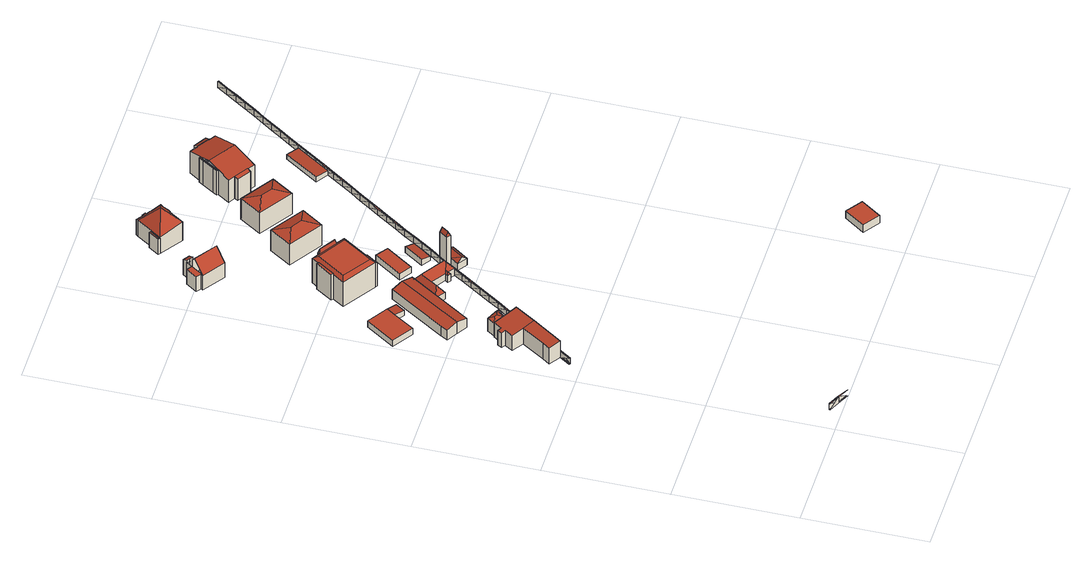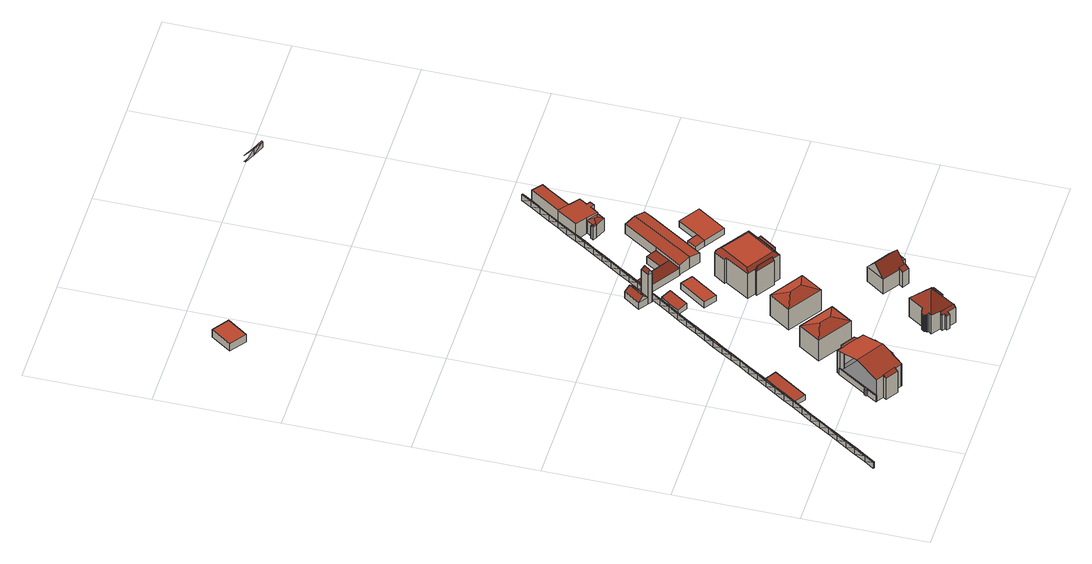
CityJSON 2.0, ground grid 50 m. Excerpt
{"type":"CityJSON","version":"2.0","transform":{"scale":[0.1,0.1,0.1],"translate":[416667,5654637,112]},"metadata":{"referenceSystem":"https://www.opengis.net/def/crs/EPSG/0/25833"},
"CityObjects":{
"building1":{"type":"Building","attributes":{"Stand_DGM":"2016","Stand_Basis-DLM":"2024","Gemeindeschluessel":"14612000","ObjektHoehe":3,"Stand_Laserscan":"2016","BodenHoehe":0,"Stand_3D-Stadtmodell":"2025","Geometrietyp2DReferenz":2000,"AbsoluteHoehe":0,"measuredHeight":3,"function":"51009_1700","roofType":"9999"},"geometry":[{"type":"MultiSurface","lod":"2","boundaries":[[[0,1,2]],[[3,4,5]],[[4,6,1]],[[0,2,3]],[[7,4,3]],[[2,1,6]],[[4,7,6]],[[8,7,3]],[[2,6,9]],[[7,10,6]],[[11,12,13]],[[14,15,16]],[[12,11,16]],[[17,13,18]],[[13,12,18]],[[17,15,14]],[[12,16,15]],[[19,17,18]],[[12,20,18]],[[17,21,15]],[[20,12,15]],[[19,18,22]],[[18,20,22]],[[19,21,17]],[[20,15,21]],[[23,19,22]],[[20,24,22]],[[19,25,21]],[[24,20,21]],[[23,22,26]],[[22,24,26]],[[23,25,19]],[[24,21,25]],[[27,23,26]],[[24,28,26]],[[23,29,25]],[[28,24,25]],[[27,26,30]],[[26,28,30]],[[27,29,23]],[[28,25,29]],[[31,27,30]],[[28,32,30]],[[27,33,29]],[[32,28,29]],[[31,30,34]],[[30,32,34]],[[31,33,27]],[[32,29,33]],[[35,31,34]],[[31,36,33]],[[32,37,34]],[[37,32,33]],[[35,34,38]],[[34,37,38]],[[35,36,31]],[[37,33,36]],[[39,35,38]],[[37,40,38]],[[35,41,36]],[[40,37,36]],[[39,38,42]],[[39,41,35]],[[38,40,42]],[[40,36,41]],[[43,39,42]],[[40,44,42]],[[39,45,41]],[[44,40,41]],[[43,42,46]],[[42,44,46]],[[43,45,39]],[[44,41,45]],[[47,43,46]],[[44,48,46]],[[43,49,45]],[[48,44,45]],[[47,46,50]],[[46,48,50]],[[47,49,43]],[[48,45,49]],[[51,47,50]],[[48,52,50]],[[47,53,49]],[[52,48,49]],[[51,50,54]],[[51,53,47]],[[50,52,54]],[[52,49,53]],[[55,51,54]],[[52,56,54]],[[51,57,53]],[[56,52,53]],[[55,54,58]],[[54,56,58]],[[55,57,51]],[[56,53,57]],[[59,55,58]],[[56,60,58]],[[55,61,57]],[[60,56,57]],[[59,58,62]],[[58,60,62]],[[59,61,55]],[[60,57,61]],[[63,59,62]],[[60,64,62]],[[59,65,61]],[[64,60,61]],[[63,62,66]],[[62,64,66]],[[63,65,59]],[[64,61,65]],[[67,63,66]],[[63,68,65]],[[64,69,66]],[[69,64,65]],[[67,66,70]],[[66,69,70]],[[67,68,63]],[[69,65,68]],[[71,67,70]],[[69,72,70]],[[67,73,68]],[[72,69,68]],[[72,68,73]],[[71,70,74]],[[70,72,74]],[[71,73,67]],[[75,71,74]],[[72,76,74]],[[71,77,73]],[[76,72,73]],[[75,74,78]],[[75,77,71]],[[74,76,78]],[[76,73,77]],[[79,75,78]],[[76,80,78]],[[75,81,77]],[[80,76,77]],[[79,78,82]],[[78,80,82]],[[79,81,75]],[[80,77,81]],[[83,79,82]],[[79,84,81]],[[80,85,82]],[[85,80,81]],[[83,82,86]],[[82,85,86]],[[83,84,79]],[[85,81,84]],[[87,83,86]],[[85,88,86]],[[83,89,84]],[[88,85,84]],[[87,86,90]],[[86,88,90]],[[87,89,83]],[[88,84,89]],[[91,87,90]],[[88,92,90]],[[87,93,89]],[[92,88,89]],[[91,90,94]],[[90,92,94]],[[91,93,87]],[[92,89,93]],[[95,91,94]],[[92,96,94]],[[91,97,93]],[[96,92,93]],[[95,94,98]],[[94,96,98]],[[95,97,91]],[[96,93,97]],[[99,95,98]],[[96,100,98]],[[95,101,97]],[[100,96,97]],[[99,98,102]],[[98,100,102]],[[99,101,95]],[[100,97,101]],[[103,99,102]],[[99,104,101]],[[100,105,102]],[[105,100,101]],[[103,102,106]],[[102,105,106]],[[103,104,99]],[[105,101,104]],[[107,103,106]],[[105,108,106]],[[103,109,104]],[[108,105,104]],[[107,106,110]],[[106,108,110]],[[107,109,103]],[[108,104,109]],[[111,107,110]],[[108,112,110]],[[107,113,109]],[[112,108,109]],[[111,110,114]],[[110,112,114]],[[111,113,107]],[[112,109,113]],[[115,111,114]],[[112,116,114]],[[111,117,113]],[[116,112,113]],[[115,114,118]],[[114,116,118]],[[115,117,111]],[[116,113,117]],[[119,115,118]],[[116,120,118]],[[115,121,117]],[[120,116,117]],[[119,118,122]],[[118,120,122]],[[119,121,115]],[[120,117,121]],[[123,119,122]],[[120,124,122]],[[119,125,121]],[[124,120,121]],[[123,122,126]],[[122,124,126]],[[123,125,119]],[[124,121,125]],[[127,123,126]],[[124,128,126]],[[123,129,125]],[[128,124,125]],[[127,126,130]],[[126,128,130]],[[127,129,123]],[[128,125,129]],[[131,127,130]],[[128,132,130]],[[127,133,129]],[[132,128,129]],[[131,130,134]],[[130,132,134]],[[131,133,127]],[[132,129,133]],[[135,131,134]],[[132,136,134]],[[131,137,133]],[[136,132,133]],[[135,134,138]],[[134,136,138]],[[135,137,131]],[[136,133,137]],[[139,135,138]],[[135,140,137]],[[136,141,138]],[[141,136,137]],[[139,138,142]],[[138,141,142]],[[139,140,135]],[[141,137,140]],[[143,139,142]],[[141,144,142]],[[139,145,140]],[[144,141,140]],[[143,142,146]],[[142,144,146]],[[143,145,139]],[[144,140,145]],[[147,143,146]],[[144,148,146]],[[143,149,145]],[[148,144,145]],[[147,146,150]],[[146,148,150]],[[147,149,143]],[[148,145,149]],[[151,147,150]],[[148,152,150]],[[147,153,149]],[[152,148,149]],[[151,150,154]],[[151,153,147]],[[150,152,154]],[[152,149,153]],[[155,151,154]],[[152,156,154]],[[151,157,153]],[[156,152,153]],[[155,154,158]],[[154,156,158]],[[155,157,151]],[[156,153,157]],[[159,155,158]],[[156,160,158]],[[155,161,157]],[[160,156,157]],[[159,158,162]],[[158,160,162]],[[159,161,155]],[[160,157,161]],[[163,159,162]],[[160,164,162]],[[159,165,161]],[[164,160,161]],[[163,162,166]],[[162,164,166]],[[163,165,159]],[[164,161,165]],[[167,163,166]],[[164,168,166]],[[163,169,165]],[[168,164,165]],[[167,166,170]],[[167,169,163]],[[166,168,170]],[[168,165,169]],[[171,167,170]],[[167,172,169]],[[168,173,170]],[[173,168,169]],[[171,170,174]],[[170,173,174]],[[171,172,167]],[[173,169,172]]],"semantics":{"surfaces":[{"type":"GroundSurface"},{"type":"RoofSurface"},{"type":"WallSurface"}],"values":[0,1,2,2,1,0,2,1,0,2,1,0,2,2,1,0,2,2,1,0,2,2,1,0,2,2,1,0,2,2,1,0,2,2,1,0,2,2,1,0,2,2,1,0,2,2,1,0,2,2,0,1,2,2,1,0,2,2,1,0,2,2,0,1,2,2,1,0,2,2,1,0,2,2,1,0,2,2,1,0,2,2,1,0,2,2,0,1,2,2,1,0,2,2,1,0,2,2,1,0,2,2,1,0,2,2,1,0,2,2,1,0,2,2,0,1,2,2,1,0,2,2,1,0,2,2,2,1,0,2,1,0,2,2,0,1,2,2,1,0,2,2,1,0,2,2,0,1,2,2,1,0,2,2,1,0,2,2,1,0,2,2,1,0,2,2,1,0,2,2,1,0,2,2,1,0,2,2,1,0,2,2,1,0,2,2,0,1,2,2,1,0,2,2,1,0,2,2,1,0,2,2,1,0,2,2,1,0,2,2,1,0,2,2,1,0,2,2,1,0,2,2,1,0,2,2,1,0,2,2,1,0,2,2,1,0,2,2,1,0,2,2,1,0,2,2,1,0,2,2,1,0,2,2,1,0,2,2,0,1,2,2,1,0,2,2,1,0,2,2,1,0,2,2,1,0,2,2,1,0,2,2,1,0,2,2,0,1,2,2,1,0,2,2,1,0,2,2,1,0,2,2,1,0,2,2,1,0,2,2,1,0,2,2,1,0,2,2,0,1,2,2,0,1,2,2,1,0,2]}}]},
"building2":{"type":"Building","attributes":{"Gemeindeschluessel":14612000,"Geometrietyp2DReferenz":"3000","function":"31001_9998","roofType":"9999"},"children":["building2-1","building2-2"]},
"building2-1":{"type":"BuildingPart","attributes":{"Dachtyp_tdc":"tdcPolyFlatRoof","Dachneigung":5.33,"QualitaetDacherkennung":67,"Geometrietyp2DReferenz":"3000","measuredHeight":8.45,"roofType":"2100"},"parents":["building2"],"geometry":[{"type":"MultiSurface","lod":"2","boundaries":[[[175,176,177,178,179]],[[176,180,181,177]],[[180,182,183,181]],[[182,184,185,183]],[[184,182,180,176,175]],[[178,177,181,183,185]]],"semantics":{"surfaces":[{"type":"WallSurface"},{"type":"RoofSurface"},{"type":"GroundSurface"}],"values":[0,0,0,0,1,2]}}]},
"building2-2":{"type":"BuildingPart","attributes":{"Dachtyp_tdc":"tdcPolyFlatRoof","Dachneigung":5.07,"QualitaetDacherkennung":82,"Geometrietyp2DReferenz":"3000","measuredHeight":8.43,"roofType":"2100"},"parents":["building2"],"geometry":[{"type":"MultiSurface","lod":"2","boundaries":[[[184,186,187,185]],[[186,188,189,187]],[[188,190,191,189]],[[190,192,193,191]],[[192,194,195,193]],[[194,196,197,195]],[[196,198,199,197]],[[198,200,201,199]],[[200,179,178,201]],[[200,198,196,194,192,190,188,186,184,179]],[[178,185,187,189,191,193,195,197,199,201]]],"semantics":{"surfaces":[{"type":"WallSurface"},{"type":"RoofSurface"},{"type":"GroundSurface"}],"values":[0,0,0,0,0,0,0,0,0,1,2]}}]},
"building3":{"type":"Building","attributes":{"Dachtyp_tdc":"tdcFreeFormRoof","Gemeindeschluessel":14612000,"Dachneigung":24.09,"QualitaetDacherkennung":11,"Geometrietyp2DReferenz":"3000","measuredHeight":7.41,"function":"31001_9998","roofType":"5000"},"geometry":[{"type":"Solid","lod":"2","boundaries":[[[[202,203,204,205]],[[203,206,207,204]],[[206,208,209,207]],[[208,210,211,209]],[[210,212,213,211]],[[212,214,215,213]],[[214,202,205,215]],[[216,217,218,214,212]],[[219,216,212,210]],[[219,210,208]],[[217,216,219,208,206]],[[220,218,217,206,203]],[[220,203,202]],[[218,220,202,214]],[[205,204,207,209,211,213,215]]]],"semantics":{"surfaces":[{"type":"WallSurface"},{"type":"RoofSurface"},{"type":"GroundSurface"}],"values":[[0,0,0,0,0,0,0,1,1,1,1,1,1,1,2]]}}]},
"building4":{"type":"Building","attributes":{"Gemeindeschluessel":14612000,"Geometrietyp2DReferenz":"3000","function":"31001_9998","roofType":"9999"},"children":["building4-1","building4-2"]},
"building4-1":{"type":"BuildingPart","attributes":{"Dachtyp_tdc":"tdcPolyFlatRoof","Dachneigung":0,"QualitaetDacherkennung":0,"Geometrietyp2DReferenz":"3000","measuredHeight":3.11,"roofType":"9999"},"parents":["building4"],"geometry":[{"type":"MultiSurface","lod":"2","boundaries":[[[221,222,223,224,225]],[[225,224,226,227,228]],[[229,226,224,223]],[[223,222,230,231,229]],[[222,221,232,230]],[[221,225,228,232]],[[228,227,231,230,232]],[[229,231,227,226]]],"semantics":{"surfaces":[{"type":"RoofSurface"},{"type":"WallSurface"},{"type":"GroundSurface"},{"type":"ClosureSurface","isClosure":"1","QuelleClosure":"LoD1Solid"}],"values":[0,1,1,1,1,1,2,3]}}]},
"building4-2":{"type":"BuildingPart","attributes":{"Dachtyp_tdc":"tdcPolyFlatRoof","Dachneigung":5.3,"QualitaetDacherkennung":48,"Geometrietyp2DReferenz":"3000","measuredHeight":3,"roofType":"2100"},"parents":["building4"],"geometry":[{"type":"MultiSurface","lod":"2","boundaries":[[[233,229,231,234]],[[226,235,236,227]],[[235,233,234,236]],[[235,226,229,233]],[[234,231,227,236]]],"semantics":{"surfaces":[{"type":"WallSurface"},{"type":"RoofSurface"},{"type":"GroundSurface"}],"values":[0,0,0,1,2]}}]},
"building5":{"type":"Building","attributes":{"Dachtyp_tdc":"tdcGableRoof","Gemeindeschluessel":14612000,"Dachneigung":13.22,"QualitaetDacherkennung":65,"Geometrietyp2DReferenz":"3000","measuredHeight":6.01,"function":"31001_9998","roofType":"3100"},"geometry":[{"type":"Solid","lod":"2","boundaries":[[[[237,238,239,240]],[[238,241,242,239]],[[241,243,244,242]],[[243,245,246,244]],[[245,247,248,246]],[[247,249,250,248]],[[249,251,252,250]],[[251,237,240,252]],[[247,245,243,241,238]],[[238,237,251,249,247]],[[240,239,242,244,246,248,250,252]]]],"semantics":{"surfaces":[{"type":"WallSurface"},{"type":"RoofSurface"},{"type":"GroundSurface"}],"values":[[0,0,0,0,0,0,0,0,1,1,2]]}}]},
"building6":{"type":"Building","attributes":{"Dachtyp_tdc":"tdcFreeFormRoof","Gemeindeschluessel":14612000,"Dachneigung":53.79,"QualitaetDacherkennung":11,"Geometrietyp2DReferenz":"3000","measuredHeight":7.28,"function":"31001_9998","roofType":"5000"},"geometry":[{"type":"Solid","lod":"2","boundaries":[[[[253,254,255,256]],[[254,257,258,255]],[[257,259,260,258]],[[259,261,262,260]],[[261,263,264,262]],[[265,266,261,259]],[[267,268,269,265,259,257]],[[270,271,272,267,257,254]],[[270,254,253]],[[271,270,253,273]],[[263,274,275,264]],[[274,276,277,275]],[[276,278,279,277]],[[278,273,280,279]],[[273,253,256,280]],[[272,271,273,278]],[[268,267,272,278,276]],[[269,268,276,274]],[[266,265,269,274,263]],[[266,263,261]],[[264,275,277,279,280,256,255,258,260,262]]]],"semantics":{"surfaces":[{"type":"WallSurface"},{"type":"RoofSurface"},{"type":"GroundSurface"}],"values":[[0,0,0,0,0,1,1,1,1,1,0,0,0,0,0,1,1,1,1,1,2]]}}]},
"building7":{"type":"Building","attributes":{"Gemeindeschluessel":14612000,"Geometrietyp2DReferenz":"3000","function":"31001_9998","roofType":"9999"},"children":["building7-1","building7-2","building7-3"]},
"building7-1":{"type":"BuildingPart","attributes":{"Dachtyp_tdc":"tdcPolyFlatRoof","Dachneigung":0,"QualitaetDacherkennung":44,"Geometrietyp2DReferenz":"3000","measuredHeight":12.94,"roofType":"1000"},"parents":["building7"],"geometry":[{"type":"MultiSurface","lod":"2","boundaries":[[[281,282,283,284]],[[282,285,286,283]],[[285,287,288,289,286]],[[290,291,292]],[[290,281,284,291]],[[290,287,285,282,281]],[[284,283,286,289,291]]],"semantics":{"surfaces":[{"type":"WallSurface"},{"type":"RoofSurface"},{"type":"GroundSurface"}],"values":[0,0,0,0,0,1,2]}}]},
"building7-2":{"type":"BuildingPart","attributes":{"Dachtyp_tdc":"tdcCutTentRoof","Dachneigung":0.013,"QualitaetDacherkennung":63,"Geometrietyp2DReferenz":"3000","measuredHeight":13.72,"roofType":"9999"},"parents":["building7"],"geometry":[{"type":"MultiSurface","lod":"2","boundaries":[[[293,294,295,296]],[[294,297,298,295]],[[297,299,300,298]],[[299,301,302,300]],[[301,303,304,302]],[[303,305,306,304]],[[305,292,291,306]],[[288,307,286,289]],[[307,308,309,286]],[[308,310,311,312,309]],[[293,296,313]],[[303,301,299,297,294,314,315]],[[305,303,315,316]],[[308,307,288,292,305,316,317]],[[294,293,310,308,317,314]],[[317,316,315,314]],[[295,298,300,302,304,306,291,289,286,309,312,296]]],"semantics":{"surfaces":[{"type":"WallSurface"},{"type":"RoofSurface"},{"type":"GroundSurface"}],"values":[0,0,0,0,0,0,0,0,0,0,0,1,1,1,1,1,2]}}]},
"building7-3":{"type":"BuildingPart","attributes":{"Dachtyp_tdc":"tdcFreeFormRoof","Dachneigung":75.81,"QualitaetDacherkennung":15,"Geometrietyp2DReferenz":"3000","measuredHeight":14.16,"roofType":"5000"},"parents":["building7"],"geometry":[{"type":"MultiSurface","lod":"2","boundaries":[[[311,318,319,312]],[[318,320,321,319]],[[320,313,296,321]],[[322,313,320]],[[323,322,320,318]],[[323,318,311]],[[322,323,311,313]],[[312,319,321,296]]],"semantics":{"surfaces":[{"type":"WallSurface"},{"type":"RoofSurface"},{"type":"GroundSurface"}],"values":[0,0,0,1,1,1,1,2]}}]},
"building8":{"type":"Building","attributes":{"Gemeindeschluessel":14612000,"Geometrietyp2DReferenz":"3000","function":"31001_9998","roofType":"9999"},"children":["building8-1","building8-2","building8-3"]},
"building8-1":{"type":"BuildingPart","attributes":{"Dachtyp_tdc":"tdcPolyFlatRoof","Dachneigung":0,"QualitaetDacherkennung":52,"Geometrietyp2DReferenz":"3000","measuredHeight":7.54,"roofType":"1000"},"parents":["building8"],"geometry":[{"type":"MultiSurface","lod":"2","boundaries":[[[324,325,326,327]],[[325,328,329,326]],[[328,330,329]],[[331,332,333,334,335,336]],[[332,337,338,333]],[[337,324,327,338]],[[337,332,331,339,340,328,325,324]],[[327,326,329,334,333,338]]],"semantics":{"surfaces":[{"type":"WallSurface"},{"type":"RoofSurface"},{"type":"GroundSurface"}],"values":[0,0,0,0,0,0,1,2]}}]},
"building8-2":{"type":"BuildingPart","attributes":{"Dachtyp_tdc":"tdcPolyFlatRoof","Dachneigung":25.7,"QualitaetDacherkennung":36,"Geometrietyp2DReferenz":"3000","measuredHeight":8.63,"roofType":"2100"},"parents":["building8"],"geometry":[{"type":"MultiSurface","lod":"2","boundaries":[[[341,342,343,329]],[[342,344,345,343]],[[344,346,347,348,345]],[[344,342,341,346]],[[348,329,343,345]]],"semantics":{"surfaces":[{"type":"WallSurface"},{"type":"RoofSurface"},{"type":"GroundSurface"}],"values":[0,0,0,1,2]}}]},
"building8-3":{"type":"BuildingPart","attributes":{"Dachtyp_tdc":"tdcGableRoof","Dachneigung":49.16,"QualitaetDacherkennung":75,"Geometrietyp2DReferenz":"3000","measuredHeight":12.56,"roofType":"3100"},"parents":["building8"],"geometry":[{"type":"MultiSurface","lod":"2","boundaries":[[[347,349,350,348]],[[349,351,352,350]],[[351,335,334,352]],[[336,351,353,354,339]],[[349,347,330,340,354,353]],[[351,336,335]],[[349,353,351]],[[334,329,348,350,352]]],"semantics":{"surfaces":[{"type":"WallSurface"},{"type":"RoofSurface"},{"type":"GroundSurface"}],"values":[0,0,0,1,1,0,0,2]}}]},
"building9":{"type":"Building","attributes":{"Dachtyp_tdc":"tdcPolyFlatRoof","Gemeindeschluessel":14612000,"Dachneigung":0,"QualitaetDacherkennung":32,"Geometrietyp2DReferenz":"3000","measuredHeight":3,"function":"31001_9998","roofType":"1000"},"geometry":[{"type":"Solid","lod":"2","boundaries":[[[[355,356,357,358]],[[356,359,360,357]],[[359,361,362,360]],[[361,355,358,362]],[[361,359,356,355]],[[358,357,360,362]]]],"semantics":{"surfaces":[{"type":"WallSurface"},{"type":"RoofSurface"},{"type":"GroundSurface"}],"values":[[0,0,0,0,1,2]]}}]},
"building10":{"type":"Building","attributes":{"Dachtyp_tdc":"tdcFreeFormRoof","Gemeindeschluessel":14612000,"Dachneigung":66.27,"QualitaetDacherkennung":16,"Geometrietyp2DReferenz":"3000","measuredHeight":16.86,"function":"31001_9998","roofType":"5000"},"geometry":[{"type":"Solid","lod":"2","boundaries":[[[[363,364,365,366]],[[364,367,368,365]],[[367,369,370,368]],[[369,363,366,370]],[[371,369,367]],[[372,371,367,364]],[[372,364,363]],[[371,372,363,369]],[[366,365,368,370]]]],"semantics":{"surfaces":[{"type":"WallSurface"},{"type":"RoofSurface"},{"type":"GroundSurface"}],"values":[[0,0,0,0,0,1,1,1,2]]}}]},
"building11":{"type":"Building","attributes":{"Dachtyp_tdc":"tdcFreeFormRoof","Gemeindeschluessel":14612000,"Dachneigung":42.27,"QualitaetDacherkennung":44,"Geometrietyp2DReferenz":"3000","measuredHeight":5.45,"function":"31001_9998","roofType":"5000"},"geometry":[{"type":"Solid","lod":"2","boundaries":[[[[373,374,375,376]],[[374,377,378,375]],[[377,379,380,378]],[[379,381,382,380]],[[381,373,376,382]],[[381,383,373]],[[381,384,383]],[[384,381,379]],[[384,379,377]],[[383,384,377,374]],[[383,374,373]],[[376,375,378,380,382]]]],"semantics":{"surfaces":[{"type":"WallSurface"},{"type":"RoofSurface"},{"type":"GroundSurface"}],"values":[[0,0,0,0,0,1,1,1,0,1,0,2]]}}]},
"building12":{"type":"Building","attributes":{"Dachtyp_tdc":"tdcPolyFlatRoof","Gemeindeschluessel":14612000,"Dachneigung":13.16,"QualitaetDacherkennung":54,"Geometrietyp2DReferenz":"3000","measuredHeight":3,"function":"31001_9998","roofType":"2100"},"geometry":[{"type":"Solid","lod":"2","boundaries":[[[[385,386,387,388]],[[386,389,390,387]],[[389,391,392,390]],[[391,393,394,392]],[[393,385,388,394]],[[393,391,389,386,385]],[[388,387,390,392,394]]]],"semantics":{"surfaces":[{"type":"WallSurface"},{"type":"RoofSurface"},{"type":"GroundSurface"}],"values":[[0,0,0,0,0,1,2]]}}]},
"building13":{"type":"Building","attributes":{"Dachtyp_tdc":"tdcHipRoof","Gemeindeschluessel":14612000,"Dachneigung":18.88,"QualitaetDacherkennung":90,"Geometrietyp2DReferenz":"3000","measuredHeight":12.37,"function":"31001_9998","roofType":"3200"},"geometry":[{"type":"Solid","lod":"2","boundaries":[[[[395,396,397,398]],[[396,399,400,397]],[[399,401,402,400]],[[401,395,398,402]],[[399,396,403]],[[395,401,404]],[[396,395,404,403]],[[401,399,403,404]],[[398,397,400,402]]]],"semantics":{"surfaces":[{"type":"WallSurface"},{"type":"RoofSurface"},{"type":"GroundSurface"}],"values":[[0,0,0,0,1,1,1,1,2]]}}]},
"building14":{"type":"Building","attributes":{"Gemeindeschluessel":14612000,"Geometrietyp2DReferenz":"3000","function":"31001_9998","roofType":"9999"},"children":["building14-1","building14-2","building14-3"]},
"building14-1":{"type":"BuildingPart","attributes":{"Dachtyp_tdc":"tdcFreeFormRoof","Dachneigung":43.45,"QualitaetDacherkennung":24,"Geometrietyp2DReferenz":"3000","measuredHeight":8.11,"roofType":"5000"},"parents":["building14"],"geometry":[{"type":"MultiSurface","lod":"2","boundaries":[[[405,406,407,408]],[[406,409,410,407]],[[409,411,412,410]],[[413,411,409]],[[414,413,409,406]],[[414,406,405]],[[413,414,405,411]],[[408,407,410,412]]],"semantics":{"surfaces":[{"type":"WallSurface"},{"type":"RoofSurface"},{"type":"GroundSurface"}],"values":[0,0,0,1,1,1,1,2]}}]},
"building14-2":{"type":"BuildingPart","attributes":{"Dachtyp_tdc":"tdcTentRoof","Dachneigung":52.11,"QualitaetDacherkennung":53,"Geometrietyp2DReferenz":"3000","measuredHeight":15.33,"roofType":"4000"},"parents":["building14"],"geometry":[{"type":"MultiSurface","lod":"2","boundaries":[[[415,416,417,418]],[[416,419,420,417]],[[419,421,422,420]],[[421,423,424,422]],[[423,425,426,424]],[[425,427,428,426]],[[427,429,430,428]],[[429,431,432,430]],[[431,433,434,432]],[[433,435,436,434]],[[435,437,438,436]],[[437,439,440,438]],[[439,441,442,440]],[[441,443,444,442]],[[443,445,446,444]],[[445,447,405,408,446]],[[448,449,450,412,411]],[[451,452,453,454,455]],[[452,415,418,453]],[[445,443,441,439,437,435,433,431,429,427,425,423,421,419,416,415,452,456]],[[447,445,456]],[[449,448,447,456]],[[452,451,457,449,456]],[[418,417,420,422,424,426,428,430,432,434,436,438,440,442,444,446,408,412,450,454,453]]],"semantics":{"surfaces":[{"type":"WallSurface"},{"type":"RoofSurface"},{"type":"GroundSurface"}],"values":[0,0,0,0,0,0,0,0,0,0,0,0,0,0,0,0,0,0,0,1,1,1,1,2]}}]},
"building14-3":{"type":"BuildingPart","attributes":{"Dachtyp_tdc":"tdcPolyFlatRoof","Dachneigung":32.06,"QualitaetDacherkennung":43,"Geometrietyp2DReferenz":"3000","measuredHeight":8.37,"roofType":"2100"},"parents":["building14"],"geometry":[{"type":"MultiSurface","lod":"2","boundaries":[[[458,459,460,461]],[[459,462,463,460]],[[462,464,465,463]],[[464,466,467,465]],[[466,468,469,467]],[[468,455,454,469]],[[470,458,461,450,449]],[[470,457,455,468,466,464,462,459,458]],[[461,460,463,465,467,469,454,450]]],"semantics":{"surfaces":[{"type":"WallSurface"},{"type":"RoofSurface"},{"type":"GroundSurface"}],"values":[0,0,0,0,0,0,0,1,2]}}]},
"building15":{"type":"Building","attributes":{"Dachtyp_tdc":"tdcPolyFlatRoof","Gemeindeschluessel":14612000,"Dachneigung":0,"QualitaetDacherkennung":68,"Geometrietyp2DReferenz":"3000","measuredHeight":3.84,"function":"31001_2000","roofType":"1000"},"geometry":[{"type":"Solid","lod":"2","boundaries":[[[[471,472,473,474]],[[472,475,476,473]],[[475,477,478,476]],[[477,471,474,478]],[[477,475,472,471]],[[474,473,476,478]]]],"semantics":{"surfaces":[{"type":"WallSurface"},{"type":"RoofSurface"},{"type":"GroundSurface"}],"values":[[0,0,0,0,1,2]]}}]},
"building16":{"type":"Building","attributes":{"Dachtyp_tdc":"tdcHipRoof","Gemeindeschluessel":14612000,"Dachneigung":19.28,"QualitaetDacherkennung":89,"Geometrietyp2DReferenz":"3000","measuredHeight":12.36,"function":"31001_9998","roofType":"3200"},"geometry":[{"type":"Solid","lod":"2","boundaries":[[[[479,480,481,482]],[[480,483,484,481]],[[483,485,486,484]],[[485,479,482,486]],[[483,480,487]],[[479,485,488]],[[480,479,488,487]],[[485,483,487,488]],[[482,481,484,486]]]],"semantics":{"surfaces":[{"type":"WallSurface"},{"type":"RoofSurface"},{"type":"GroundSurface"}],"values":[[0,0,0,0,1,1,1,1,2]]}}]},
"building17":{"type":"Building","attributes":{"Gemeindeschluessel":14612000,"Geometrietyp2DReferenz":"3000","function":"31001_9998","roofType":"9999"},"children":["building17-1","building17-2","building17-3","building17-4","building17-5"]},
"building17-1":{"type":"BuildingPart","attributes":{"Dachtyp_tdc":"tdcPolyFlatRoof","Dachneigung":25.21,"QualitaetDacherkennung":46,"Geometrietyp2DReferenz":"3000","measuredHeight":11.42,"roofType":"2100"},"parents":["building17"],"geometry":[{"type":"MultiSurface","lod":"2","boundaries":[[[489,490,491,492,493]],[[494,495,496]],[[494,497,498,495]],[[497,489,493,498]],[[497,494,490,489]],[[493,492,495,498]]],"semantics":{"surfaces":[{"type":"WallSurface"},{"type":"RoofSurface"},{"type":"GroundSurface"}],"values":[0,0,0,0,1,2]}}]},
"building17-2":{"type":"BuildingPart","attributes":{"Dachtyp_tdc":"tdcFreeFormRoof","Dachneigung":26.29,"QualitaetDacherkennung":38,"Geometrietyp2DReferenz":"3000","measuredHeight":12.38,"roofType":"5000"},"parents":["building17"],"geometry":[{"type":"MultiSurface","lod":"2","boundaries":[[[499,500,501,502]],[[500,503,504,501]],[[503,505,506,504]],[[505,507,508,506]],[[507,509,510,508]],[[511,509,507]],[[507,505,503,500,512,511]],[[512,500,499]],[[511,512,499,513,509]],[[501,504,506,508,510,514,502]]],"semantics":{"surfaces":[{"type":"WallSurface"},{"type":"RoofSurface"},{"type":"GroundSurface"}],"values":[0,0,0,0,0,1,1,1,1,2]}}]},
"building17-3":{"type":"BuildingPart","attributes":{"Dachtyp_tdc":"tdcPolyFlatRoof","Dachneigung":0,"QualitaetDacherkennung":0,"Geometrietyp2DReferenz":"3000","measuredHeight":3.01,"roofType":"9999"},"parents":["building17"],"geometry":[{"type":"MultiSurface","lod":"2","boundaries":[[[515,516,517,518,519,520,521,522,523]],[[523,522,524,525]],[[522,521,526,524]],[[521,520,527,526]],[[520,519,528,527]],[[519,518,529,528]],[[518,517,530,529]],[[515,523,525,531]],[[525,524,526,527,528,529,530,532,531]],[[531,532,516,515]],[[532,530,517,516]]],"semantics":{"surfaces":[{"type":"RoofSurface"},{"type":"WallSurface"},{"type":"GroundSurface"},{"type":"ClosureSurface","isClosure":"1","QuelleClosure":"LoD1Solid"}],"values":[0,1,1,1,1,1,1,1,2,3,3]}}]},
"building17-4":{"type":"BuildingPart","attributes":{"Dachtyp_tdc":"tdcGableRoof","Dachneigung":13.91,"QualitaetDacherkennung":27,"Geometrietyp2DReferenz":"3000","measuredHeight":13.75,"roofType":"3100"},"parents":["building17"],"geometry":[{"type":"MultiSurface","lod":"2","boundaries":[[[491,533,534,492]],[[533,535,536,534]],[[535,537,502,536]],[[537,499,502]],[[538,510,509]],[[538,539,540,510]],[[539,541,542,540]],[[541,543,544,542]],[[543,545,546,544]],[[547,548,515,531,549]],[[550,551,552,530,517]],[[551,496,495,552]],[[553,548,547,545,543,541,539,538,554]],[[554,537,535,533,491,496,551,550,553]],[[495,492,534,536,502,514,510,540,542,544,546,549,531,532,530,552]]],"semantics":{"surfaces":[{"type":"WallSurface"},{"type":"RoofSurface"},{"type":"GroundSurface"}],"values":[0,0,0,0,0,0,0,0,0,0,0,0,1,1,2]}}]},
"building17-5":{"type":"BuildingPart","attributes":{"Dachtyp_tdc":"tdcPolyFlatRoof","Dachneigung":25.93,"QualitaetDacherkennung":38,"Geometrietyp2DReferenz":"3000","measuredHeight":11.51,"roofType":"2100"},"parents":["building17"],"geometry":[{"type":"MultiSurface","lod":"2","boundaries":[[[555,556,549,557]],[[556,547,549]],[[558,559,560,546,545]],[[559,555,557,560]],[[559,558,556,555]],[[557,549,546,560]]],"semantics":{"surfaces":[{"type":"WallSurface"},{"type":"RoofSurface"},{"type":"GroundSurface"}],"values":[0,0,0,0,1,2]}}]},
"building18":{"type":"Building","attributes":{"Dachtyp_tdc":"tdcPolyFlatRoof","Gemeindeschluessel":14612000,"Dachneigung":2.6,"QualitaetDacherkennung":52,"Geometrietyp2DReferenz":"3000","measuredHeight":2.54,"function":"31001_9998","roofType":"2100"},"geometry":[{"type":"Solid","lod":"2","boundaries":[[[[561,562,563,564]],[[562,565,566,563]],[[565,567,568,566]],[[567,561,564,568]],[[567,565,562,561]],[[564,563,566,568]]]],"semantics":{"surfaces":[{"type":"WallSurface"},{"type":"RoofSurface"},{"type":"GroundSurface"}],"values":[[0,0,0,0,1,2]]}}]}
},
"vertices":[
[83,41,28],[85,46,28],[128,21,27],[128,21,57],[85,46,58],[83,41,58],[130,25,27],[130,25,57],[174,0,57],[174,0,27],[176,5,27],[92,1047,39],[120,1089,41],[88,1050,39],[88,1050,9],[120,1089,11],[92,1047,9],[116,1091,11],[116,1091,41],[143,1133,9],[147,1130,39],[147,1130,9],[143,1133,39],[171,1175,9],[175,1172,39],[175,1172,9],[171,1175,39],[198,1216,10],[202,1214,40],[202,1214,10],[198,1216,40],[226,1258,11],[230,1255,41],[230,1255,11],[226,1258,41],[253,1300,12],[258,1297,12],[258,1297,42],[253,1300,42],[281,1342,13],[285,1339,43],[285,1339,13],[281,1342,43],[309,1383,14],[313,1381,44],[313,1381,14],[309,1383,44],[336,1425,14],[340,1422,44],[340,1422,14],[336,1425,44],[364,1467,14],[368,1464,44],[368,1464,14],[364,1467,44],[391,1509,14],[395,1506,44],[395,1506,14],[391,1509,44],[419,1550,15],[423,1548,45],[423,1548,15],[419,1550,45],[446,1592,14],[450,1589,44],[450,1589,14],[446,1592,44],[474,1634,13],[478,1631,13],[478,1631,43],[474,1634,43],[488,1655,14],[492,1653,44],[492,1653,14],[488,1655,44],[516,1697,17],[520,1694,47],[520,1694,17],[516,1697,47],[544,1739,17],[548,1736,47],[548,1736,17],[544,1739,47],[572,1780,16],[576,1777,16],[576,1777,46],[572,1780,46],[599,1822,15],[603,1819,45],[603,1819,15],[599,1822,45],[627,1863,16],[631,1861,46],[631,1861,16],[627,1863,46],[655,1905,17],[659,1902,47],[659,1902,17],[655,1905,47],[682,1947,17],[687,1944,47],[687,1944,17],[682,1947,47],[710,1988,18],[714,1985,18],[714,1985,48],[710,1988,48],[738,2030,19],[742,2027,49],[742,2027,19],[738,2030,49],[766,2071,22],[770,2069,52],[770,2069,22],[766,2071,52],[793,2113,22],[798,2110,52],[798,2110,22],[793,2113,52],[821,2155,24],[825,2152,54],[825,2152,24],[821,2155,54],[849,2196,24],[853,2193,54],[853,2193,24],[849,2196,54],[877,2238,25],[881,2235,55],[881,2235,25],[877,2238,55],[904,2279,25],[909,2277,55],[909,2277,25],[904,2279,55],[932,2321,26],[936,2318,56],[936,2318,26],[932,2321,56],[960,2363,26],[964,2360,26],[964,2360,56],[960,2363,56],[988,2404,26],[992,2401,56],[992,2401,26],[988,2404,56],[1015,2446,27],[1020,2443,57],[1020,2443,27],[1015,2446,57],[1043,2487,29],[1047,2485,59],[1047,2485,29],[1043,2487,59],[1071,2529,30],[1075,2526,60],[1075,2526,30],[1071,2529,60],[1099,2571,31],[1103,2568,61],[1103,2568,31],[1099,2571,61],[1126,2612,32],[1130,2609,62],[1130,2609,32],[1126,2612,62],[1157,2658,32],[1161,2656,62],[1161,2656,32],[1157,2658,62],[1185,2700,32],[1189,2697,32],[1189,2697,62],[1185,2700,62],
[198,1214,95],[116,1092,94],[116,1092,10],[198,1214,10],[198,1214,94],[72,1121,89],[72,1121,10],[91,1151,89],[91,1151,10],[152,1244,89],[152,1244,10],
[106,1274,85],[106,1274,10],[127,1306,85],[127,1306,10],[111,1316,83],[111,1316,10],[122,1334,83],[122,1334,10],[138,1324,85],[138,1324,10],[160,1357,85],[160,1357,10],[204,1328,89],[204,1328,10],[252,1297,94],[252,1297,10],
[160,1357,79],[180,1388,79],[180,1388,15],[160,1357,15],[222,1371,79],[222,1371,15],[238,1361,79],[238,1361,15],[230,1349,79],[230,1349,15],[222,1354,79],[222,1354,15],[204,1328,79],[204,1328,15],[220,1364,82],[218,1364,83],[198,1357,89],[228,1359,82],[188,1363,88],
[5,1706,48],[87,1652,48],[141,1735,48],[165,1772,48],[83,1825,48],[165,1772,47],[165,1772,17],[83,1825,17],[141,1735,47],[87,1652,17],[141,1735,17],[5,1706,17],
[179,1710,43],[179,1710,17],[203,1747,43],[203,1747,17],
[254,1776,65],[297,1749,77],[297,1749,17],[254,1776,17],[339,1722,65],[339,1722,17],[268,1612,65],[268,1612,17],[175,1468,65],[175,1468,17],[134,1494,77],[134,1494,17],[91,1521,65],[91,1521,17],[107,1547,65],[107,1547,17],
[410,1593,49],[397,1601,49],[397,1601,14],[410,1593,14],[405,1613,49],[405,1613,14],[348,1649,49],[348,1649,14],[308,1586,49],[308,1586,14],[268,1612,49],[268,1612,14],[341,1682,81],[301,1619,81],[437,1620,80],[436,1625,86],[347,1683,87],[408,1603,59],[415,1615,59],[436,1619,80],[417,1604,49],[339,1722,49],[339,1722,14],[473,1633,49],[473,1633,14],[443,1587,49],[443,1587,14],[417,1604,14],
[190,1993,145],[235,2061,145],[235,2061,16],[190,1993,16],[243,2056,145],[243,2056,16],[244,2056,145],[244,2056,139],[244,2056,16],[199,1988,145],[199,1988,16],[199,1988,139],
[367,2020,141],[398,2000,141],[398,2000,16],[367,2020,16],[333,1900,141],[333,1900,16],[339,1896,135],[339,1896,16],[308,1849,134],[308,1849,16],[302,1853,141],[302,1853,16],[168,1941,139],[168,1941,16],[243,2056,139],[264,2087,139],[264,2087,16],[295,2067,140],[295,2067,138],[295,2067,16],[367,2020,138],[377,1993,153],[299,1874,153],[191,1947,153],[267,2063,153],
[300,2076,138],[300,2076,16],[372,2028,138],[372,2028,16],[365,2027,158],[301,2069,158],
[125,2533,100],[145,2520,100],[145,2520,25],[125,2533,25],[161,2543,100],[161,2543,25],[161,2543,97],[109,2467,100],[113,2475,100],[113,2475,25],[109,2467,25],[109,2467,97],[109,2467,98],[95,2488,100],[95,2488,25],[110,2468,100],[159,2540,100],
[161,2543,111],[172,2559,101],[172,2559,25],[197,2543,101],[197,2543,25],[185,2527,111],[185,2527,97],[185,2527,25],
[250,2483,97],[250,2483,25],[198,2407,97],[198,2407,25],[224,2445,150],[135,2505,150],
[488,1857,45],[412,1745,45],[412,1745,15],[488,1857,15],[365,1777,45],[365,1777,15],[441,1890,45],[441,1890,15],
[498,1617,160],[482,1628,160],[482,1628,13],[498,1617,13],[505,1660,160],[505,1660,13],[520,1649,160],[520,1649,13],[512,1654,181],[495,1630,181],
[520,1649,46],[557,1623,46],[557,1623,12],[520,1649,12],[510,1557,46],[510,1557,12],[473,1583,46],[473,1583,12],[498,1617,46],[498,1617,12],[538,1636,66],[492,1570,66],
[495,1695,37],[461,1718,46],[461,1718,16],[495,1695,16],[513,1796,46],[513,1796,16],[549,1772,36],[549,1772,16],[523,1732,36],[523,1732,16],
[391,2282,123],[525,2193,123],[525,2193,18],[391,2282,18],[467,2105,123],[467,2105,18],[333,2193,123],[333,2193,18],[451,2178,141],[405,2208,141],
[258,2671,104],[250,2676,104],[250,2676,28],[258,2671,28],[279,2720,104],[279,2720,28],[287,2714,104],[287,2714,28],[280,2713,109],[257,2678,109],
[409,2700,122],[411,2697,118],[411,2697,28],[409,2700,28],[412,2694,115],[412,2694,28],[412,2691,113],[412,2691,28],[412,2687,111],[412,2687,28],[412,2684,109],[412,2684,28],[411,2681,108],[411,2681,28],[409,2678,108],[409,2678,28],[407,2676,108],[407,2676,28],[405,2673,109],[405,2673,28],[402,2672,111],[402,2672,28],[399,2670,113],[399,2670,28],[396,2670,115],[396,2670,28],[392,2670,118],[392,2670,28],[389,2670,122],[389,2670,28],[349,2610,122],[349,2610,28],[258,2671,109],[287,2714,109],[327,2774,109],[327,2774,28],[383,2737,117],[418,2713,122],[418,2713,28],[383,2737,28],[383,2737,112],[339,2691,181],[347,2761,112],
[334,2784,104],[366,2763,104],[366,2763,28],[334,2784,28],[371,2771,98],[371,2771,28],[384,2763,98],[384,2763,28],[378,2755,104],[378,2755,28],[390,2747,104],[390,2747,28],[327,2774,112],
[1059,178,58],[1117,261,58],[1117,261,20],[1059,178,20],[1182,215,58],[1182,215,20],[1124,132,58],[1124,132,20],
[527,2433,123],[661,2345,123],[661,2345,18],[527,2433,18],[603,2256,123],[603,2256,18],[469,2344,123],[469,2344,18],[588,2329,142],[542,2359,142],
[616,2470,130],[624,2483,137],[624,2483,134],[624,2483,23],[616,2470,23],[679,2447,137],[679,2447,23],[679,2447,134],[671,2435,130],[671,2435,23],
[631,2549,145],[625,2553,145],[625,2553,23],[631,2549,23],[636,2570,145],[636,2570,23],[666,2616,145],[666,2616,23],[677,2634,145],[677,2634,23],[683,2631,145],[683,2631,23],[678,2630,147],[630,2554,147],[657,2590,145],[657,2590,23],
[823,2611,53],[765,2521,53],[714,2440,53],[717,2438,53],[793,2560,53],[799,2557,53],[805,2566,53],[799,2569,53],[825,2610,53],[799,2569,23],[825,2610,23],[805,2566,23],[799,2557,23],[793,2560,23],[717,2438,23],[714,2440,23],[823,2611,23],[765,2521,23],
[625,2483,134],[625,2483,23],[599,2499,134],[599,2499,23],[631,2549,149],[683,2631,148],[715,2680,134],[715,2680,23],[718,2678,133],[718,2678,23],[741,2664,133],[741,2664,23],[745,2661,133],[745,2661,23],[795,2629,133],[823,2611,133],[795,2629,23],[714,2440,137],[707,2429,134],[707,2429,23],[765,2521,161],[657,2590,161],
[804,2643,130],[795,2629,138],[804,2643,23],[745,2661,138],[754,2675,130],[754,2675,23],
[842,2180,45],[792,2214,48],[792,2214,23],[842,2180,23],[883,2352,48],[883,2352,23],[934,2318,45],[934,2318,23]
]}
